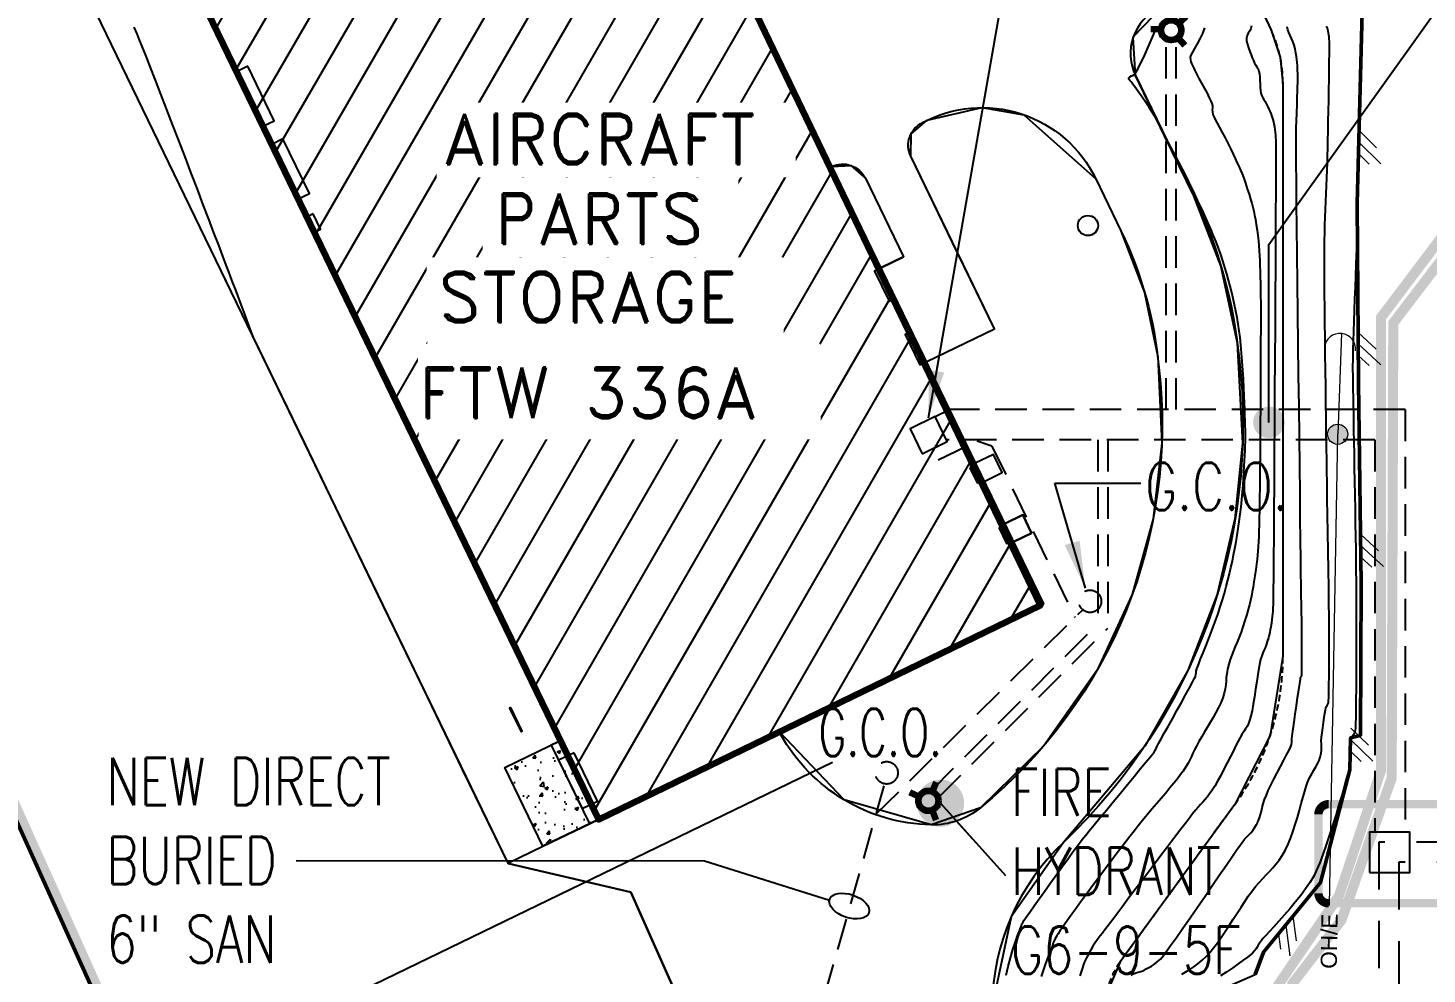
# Model space of a CAD drawing. Header units: inches. Extents: x 27388 to 48883, y 5676 to 18157.
# Drawn here: x 35377 to 38705, y 11739 to 13990 of the extents above; entities that cross this region are included whole.
import ezdxf
from ezdxf.enums import TextEntityAlignment as Align

# ---------------------------------------------------------------- set-up
doc = ezdxf.new("R2010")
doc.units = ezdxf.units.IN
doc.header["$LTSCALE"] = 1200
doc.header["$MEASUREMENT"] = 0
for name, pattern in [('ACAD_ISO09W100', [45, 24, -3, 6, -3, 6, -3]), ('DASHED', [0.75, 0.5, -0.25]), ('DASHED4', [0.1875, 0.125, -0.0625]), ('DASHED8', [0.09375, 0.0625, -0.03125]), ('HIDDEN', [0.375, 0.25, -0.125]), ('HIDDEN1', [0.15625, 0.09375, -0.0625]), ('HWSS', [0.515625, 0.28125, -0.046875, 0.046875, -0.046875, 0.046875, -0.046875])]:
    doc.linetypes.add(name, pattern=pattern)
for name, color, linetype in [('C-3D POLYLINE', 251, 'Continuous'), ('C-CONCRETE', 251, 'Continuous'), ('C-FORCE PROTECTION', 251, 'Continuous'), ('C-LEGEND-NEW', 251, 'Continuous'), ('C-MISC SITE', 251, 'Continuous'), ('C-NEW PVMT', 251, 'Continuous'), ('C-NEW SWALE', 251, 'DASHED'), ('C-PROJECT LIMITS', 52, 'DASHED4'), ('C-ROAD-LINE-EXTN', 251, 'HIDDEN'), ('C-TOPO-MINR-N', 251, 'Continuous'), ('C-UTIL_NIC', 251, 'Continuous'), ('DOY UTIL BOUNDRY', 10, 'ACAD_ISO09W100'), ('MU-DETL-BUBB', 7, 'HWSS'), ('MU-DIR-BURD', 160, 'DASHED8'), ('MU-EXST-MAIN-UTILDR', 251, 'HIDDEN1'), ('MU-EXST-SITE-NOTE', 251, 'Continuous'), ('MU-SHAD', 251, 'Continuous'), ('MU-SITE-NOTES', 11, 'Continuous'), ('Utilidor-Below-E', 51, 'DASHED8'), ('V-STEM-OTLN', 51, 'Continuous')]:
    doc.layers.add(name, color=color, linetype=linetype)
for name, color, linetype, lineweight in [('V-APRN-OTLN', 251, 'Continuous', 50), ('V-BLDG-OTLN', 31, 'Continuous', 90), ('V-POWR-POLE', 251, 'Continuous', 18), ('V-POWR-POLE-GUYS', 251, 'Continuous', 18), ('V-PVMT-ASPH', 251, 'Continuous', 18), ('V-ROAD-ASPH', 251, 'Continuous', 50), ('V-SECD-OVHD', 251, 'Continuous', 18)]:
    doc.layers.add(name, color=color, linetype=linetype, lineweight=lineweight)
doc.styles.add('AR80', font='ARIAL.TTF', dxfattribs={"height": 3.2})
doc.styles.add('ROMAND', font='romand.shx')
doc.styles.add('RomanS', font='romans.shx', dxfattribs={"width": 0.85})
doc.dimstyles.get("Standard").update_dxf_attribs({"dimtxt": 0.09375, "dimasz": 0.09375, "dimexe": 0.0625, "dimexo": 0.0625, "dimgap": 0.03125, "dimtad": 1, "dimdec": 8, "dimzin": 0, "dimdsep": 46, "dimlunit": 4, "dimtxsty": 'RomanS', "dimcen": 0.09, "dimclrd": 254, "dimclre": 254, "dimclrt": 256, "dimadec": 0, "dimazin": 0, "dimtfac": 1, "dimtdec": 8, "dimtofl": 0, "dimtmove": 0, "dimatfit": 3, "dimfxl": 1, "dimtolj": 1, "dimtzin": 0, "dimlwd": -1, "dimlwe": -1, "dimarcsym": 0})
doc.dimstyles.new('X Site Notes', dxfattribs={"dimtxt": 0.09375, "dimasz": 0.09375, "dimexe": 0.0625, "dimexo": 0.0625, "dimgap": 0.03125, "dimtad": 1, "dimdec": 8, "dimzin": 0, "dimdsep": 46, "dimlunit": 4, "dimtxsty": 'RomanS', "dimcen": 0.09, "dimclrd": 253, "dimclre": 253, "dimclrt": 256, "dimadec": 0, "dimazin": 0, "dimtfac": 1, "dimtdec": 8, "dimtofl": 0, "dimtmove": 0, "dimatfit": 3, "dimldrblk": 'DOT', "dimfxl": 1, "dimtolj": 1, "dimtzin": 0, "dimlwd": -1, "dimlwe": -1, "dimarcsym": 0})

# ---------------------------------------------------------------- blocks, each defined once
blk = doc.blocks.new('A$C459D505B')
for points in [[(1011, 1015.6), (1011, -160.4), (3219, -160.4), (3219, -184.4), (3427, -184.4), (3427, 1015.6), (1011, 1015.6)], [(1059, 1015.6), (1059, 999), (1203, 999), (1203, 1015.6)], [(2539, 1015.6), (2539, 999), (2619, 999), (2619, 1015.6), (2539, 1015.6)]]:
    blk.add_lwpolyline(points)
for points in [[(1363, 1015.6), (1363, 999), (1443, 999), (1443, 1015.6)], [(2707, 1015.6), (2707, 999), (2787, 999), (2787, 1015.6)], [(3059, 999), (3099, 999), (3099, 1015.6), (3059, 1015.6)], [(3219, 1015.6), (3219, 999), (3259, 999), (3259, 1015.6)], [(1059, -160.4), (1059, -130.7), (1203, -130.7), (1203, -160.4)], [(1451, -130.7), (1451, -160.4), (1595, -160.4), (1595, -130.7)], [(1643, -130.7), (1643, -160.4), (1787, -160.4), (1787, -130.7)], [(1835, -143.7), (1835, -160.4), (1875, -160.4), (1875, -143.7)], [(3259, -143.7), (3259, -184.4), (3387, -184.4), (3387, -143.7)]]:
    blk.add_lwpolyline(points, close=True)
blk = doc.blocks.new('COE-FH')
for points in [[(0, 0.05), (0, 0.1009)], [(-0.0354, -0.0354), (-0.0714, -0.0714)], [(0.0354, -0.0354), (0.0714, -0.0714)]]:
    blk.add_lwpolyline(points)
blk.add_circle((0, 0), 0.05)
blk = doc.blocks.new('p2')
at = {"color": 0}
for p, q in [((0, 0), (-1.27, -1.362)), ((0.696, 0.002), (-0.319, -1.087)), ((-0.696, -0.002), (-1.312, -0.662))]:
    blk.add_line(p, q, dxfattribs=at)
blk = doc.blocks.new('coe-pp')
blk.add_hatch(color=256).paths.add_polyline_path([(-0.05, 0, 1), (0.05, 0, 1)])
blk.add_circle((0, 0), 0.05)
blk = doc.blocks.new('coe-anchor')
blk.add_arc((-0.0776, 0), 0.0776, 270, 90)
blk = doc.blocks.new('_Dot')
at = {"color": 0, "linetype": 'ByBlock', "lineweight": -2}
blk.add_line((-0.5, 0), (-1, 0), dxfattribs=at)
at = {"color": 0, "linetype": 'ByBlock', "const_width": 0.5}
blk.add_lwpolyline([(-0.25, 0, 1), (0.25, 0, 1)], format="xyb", close=True, dxfattribs=at)

msp = doc.modelspace()

# ---------------------------------------------------------------- hatches: boundary and pattern name
at = {"layer": 'C-CONCRETE'}
h = msp.add_hatch(dxfattribs=at)
h.set_pattern_fill('AR-CONC', color=256, scale=12, style=0)
h.set_pattern_definition([(50, (36594.02, 12163.046), (86.07, -7.53), [9, -99]), (355, (36594.02, 12163.05), (-16.65, 90.263), [7.2, -79.2]), (100.45, (36601.19, 12162.42), (69.42, 82.733), [7.65, -84.137]), (46.184, (36594.02, 12187.05), (128.07, -19.86), [13.5, -148.5]), (96.636, (36604.69, 12185.39), (112.16, 116.894), [11.473, -126.206]), (351.184, (36594.02, 12187.05), (112.16, 116.89), [10.8, -118.8]), (21, (36606.02, 12181.046), (71.63, -48.314), [9, -99]), (326, (36606.02, 12181.05), (29.198, 87.02), [7.2, -79.2]), (71.45, (36611.986, 12177.02), (100.827, 38.704), [7.65, -84.137]), (37.5, (36594.017, 12163.046), (1.459, 39.9473), [0, -78.24, 0, -80.4, 0, -79.5]), (7.5, (36594.017, 12163.046), (31.568, 47.329), [0, -45.84, 0, -76.44, 0, -30.3]), (327.5, (36567.257, 12163.046), (64.0587, -2.7066), [0, -30, 0, -93.6, 0, -124.2]), (317.5, (36555.257, 12163.046), (69.982, 12.013), [0, -39, 0, -62.16, 0, -88.2])])
h.paths.add_polyline_path([(36733.9, 12107.2), (36601.6, 12043.1), (36511, 12230.3), (36643.3, 12294.4)])
at = {"layer": 'MU-SHAD'}
h = msp.add_hatch(dxfattribs=at)
h.set_pattern_fill('ANSI31', color=8, scale=720, angle=15, style=0)
h.paths.add_polyline_path([(35681.2, 14281.8), (36733.9, 12107.2), (37785.7, 12616.7), (36739.7, 14794.2)])

# ---------------------------------------------------------------- linework, layer by layer
at = {"layer": 'C-3D POLYLINE'}
msp.add_lwpolyline([(37513.5, 13195.6), (37675.6, 13274.1)], dxfattribs=at)
at = {"layer": 'C-3D POLYLINE', "ltscale": 0.025}
msp.add_polyline3d([(37042.5, 16747.8, 5419.3), (38334.1, 13984.8, 5412.7), (38355.7, 13920.6, 5412.6), (38362.3, 13857.8, 5412.5), (38362.3, 12495.4, 5409.6), (38331.8, 12306.7, 5409.1), (38247.4, 12142.3, 5408.8), (37975, 11768.2, 5407.6), (37943.8, 11696.4, 5407.6), (37943.8, 11616.9, 5406.8)], dxfattribs=at)
at = {"layer": 'C-3D POLYLINE'}
for points in [[(37015.3, 16234.1, 5432.9), (37208.7, 15834.5, 5436.1), (37402.2, 15434.9, 5439.4), (37595.7, 15035.2, 5445.8), (37789.1, 14635.6, 5445.8), (37982.6, 14236, 5442.5), (38076.7, 14041.6, 5441.6), (38005.4, 13968, 5446.4), (38010.8, 13876.3, 5441.8), (38080, 13733.3, 5442.1), (38149.3, 13590.3, 5442.5), (38214.7, 13422, 5443), (38253, 13240.7, 5443.4), (38265.9, 13001.7, 5444), (38248.1, 12821.7, 5444.4), (38205.6, 12641.7, 5444.9), (38135.8, 12461.7, 5445.4), (38033.5, 12281.7, 5445.8), (37839.8, 12052.5, 5446.4), (37715.6, 11875.1, 5446.2), (37670.8, 11663.3, 5446.8)], [(37164.3, 12315.5, 5449.8), (37792.4, 12619.6, 5451.6), (37721, 12767.2, 5451.6), (37764.2, 12788.1, 5451), (37743.2, 12831.3, 5451), (37700, 12810.4, 5451.6), (37651.2, 12911.2, 5451.6), (37694.4, 12932.1, 5451), (37673.5, 12975.3, 5451), (37630.3, 12954.4, 5451.6), (37513.5, 13195.6, 5451.6), (37405.5, 13418.9, 5451.6), (37288.7, 13660.1, 5451.6), (37068.4, 14115.2, 5451.6), (36739.7, 14794.2, 5451.6), (36108.1, 14488.5, 5451.6)], [(38002.8, 11612.4, 5449.3), (38087.1, 11646.8, 5448.4), (38295.8, 11738.5, 5446.4), (38316.3, 11790.9, 5444.9), (38451.7, 11957.3, 5444.9), (38521.6, 12225.1, 5442.4), (38523, 12301.1, 5441.8), (38546.4, 12306.7, 5444.3), (38547.9, 12668.6, 5444.2), (38541.6, 13146.3, 5444.4), (38538.9, 13572.4, 5441.6), (38550.5, 14027.9, 5442.4), (38545.3, 14273.4, 5440.6)], [(37476.9, 13736.8, 5450.3), (37516.1, 13770.2, 5451), (37646.9, 13800.2, 5448), (37745.4, 13783.5, 5446), (37916.9, 13630.9, 5445), (37976.9, 13506.8, 5445.4), (38033.1, 13360.8, 5445.8), (38064.2, 13207.4, 5446.3), (38074.2, 13001.9, 5446.9), (38053.6, 12821.9, 5447.3), (38003.6, 12641.9, 5447.9), (37920, 12461.9, 5448.6), (37793.3, 12281.9, 5448), (37642.8, 12134.7, 5448.4), (37525.2, 12094.2, 5448.6), (37318.1, 12153.8, 5449), (37164.3, 12315.5, 5449.8)], [(37513.5, 13195.6, 5451.6), (37675.6, 13274.1, 5449), (37576.2, 13479.3, 5449), (37476.9, 13684.5, 5451.6), (37478.1, 13739.2, 5450.3)], [(37288.7, 13660.1, 5451.6), (37334.6, 13662.8, 5451.2), (37368.9, 13632.2, 5450.8), (37459.5, 13445, 5450.8), (37405.5, 13418.9, 5451.6)], [(36519, 12002.4, 5448), (36811, 11933.9, 5450.3), (36966.1, 11585.3, 5452.1), (37121.2, 11236.7, 5453.2)], [(37121.2, 11236.7, 5453.2), (36966.1, 11585.3, 5452.1), (36811, 11933.9, 5450.3), (36519, 12002.3, 5448)]]:
    msp.add_polyline3d(points, dxfattribs=at)
at = {"layer": 'C-CONCRETE', "elevation": 5469.5, "flags": 128}
for points in [[(37405.5, 13418.9), (37459.5, 13445)], [(37694.4, 12932.1), (37673.5, 12975.3), (37630.3, 12954.4), (37651.2, 12911.2), (37694.4, 12932.1)], [(37764.2, 12788.1), (37721, 12767.2), (37700, 12810.4), (37743.2, 12831.3), (37764.2, 12788.1)], [(36733.9, 12107.2), (36601.6, 12043.1), (36511, 12230.3), (36643.3, 12294.4), (36733.9, 12107.2)]]:
    msp.add_lwpolyline(points, dxfattribs=at)
at = {"layer": 'C-CONCRETE', "flags": 128}
msp.add_lwpolyline([(37513.5, 13195.6), (37675.6, 13274.1)], dxfattribs=at)
at = {"layer": 'C-FORCE PROTECTION'}
msp.add_line((37290.7, 12242.1), (35646.5, 11446.1), dxfattribs=at)
at = {"layer": 'C-LEGEND-NEW'}
msp.add_lwpolyline([(38011.3, 13876.6), (38149.8, 13590.5, -0.088923), (38257.8, 13204.2), (38257.8, 13204.2, -0.236426), (37839.8, 12052.5, 0.203783), (37670.8, 11663.3, 0.543587), (37835.1, 11546.8)], format="xyb", dxfattribs=at)
at = {"layer": 'C-MISC SITE'}
msp.add_lwpolyline([(36525.2, 12373.2), (36522.5, 12371.9), (36549.6, 12315.7), (36552.3, 12317), (36525.2, 12373.2)], dxfattribs=at)
at = {"layer": 'C-NEW PVMT'}
for p, q in [((37792.4, 12619.6, 5469.5), (36739.7, 14794.2, 5469.5)), ((36733.9, 12107.2, 5469.5), (37792.4, 12619.6, 5469.5)), ((37165.1, 12315.1, 5469.5), (37164.8, 12315.8, 5469.5))]:
    msp.add_line(p, q, dxfattribs=at)
at = {"layer": 'C-NEW PVMT', "flags": 128}
for points, elevation in [([(35475.6, 14155.6), (36517.9, 12002.6)], 5469.5), ([(36517.9, 12002.6), (36811, 11933.9)], 5448)]:
    msp.add_lwpolyline(points, dxfattribs=dict(at, elevation=elevation))
at = {"layer": 'C-NEW PVMT'}
for points in [[(37675.6, 13274.1), (37476.9, 13684.5, -0.414214), (37504.7, 13764.7), (37504.7, 13764.7, -0.426039), (37916.9, 13630.9), (37976.9, 13506.8, -0.08979), (38067.1, 13181.9), (38067.1, 13181.9, -0.255944), (37642.8, 12134.7, -0.178195), (37525.2, 12094.2, -0.265421), (37167.8, 12308.2, 0.265421)], [(37288.7, 13660.1), (37288.7, 13660.1, -0.414214), (37368.9, 13632.2), (37459.5, 13445)]]:
    msp.add_lwpolyline(points, format="xyb", dxfattribs=at)
at = {"layer": 'C-NEW PVMT', "flags": 128}
msp.add_lwpolyline([(37121.2, 11236.7), (36811, 11933.9)], dxfattribs=at)
at = {"layer": 'C-NEW PVMT'}
msp.add_polyline3d([(35845.1, 13392.3, 5441.4), (35939.3, 13197.9, 5442.2), (36033.4, 13003.5, 5442.8), (36127.5, 12809.1, 5443.8), (36221.6, 12614.7, 5444.8), (36315.7, 12420.2, 5445.6), (36409.8, 12225.8, 5446.3), (36517.9, 12002.6, 5448), (36601.6, 12043.1, 5449.2), (36733.9, 12107.2, 5451.6), (36625.9, 12330.4, 5451.6), (36531.7, 12524.8, 5451.6), (36437.6, 12719.2, 5451.6), (36343.5, 12913.7, 5451.6), (36249.4, 13108.1, 5451.6), (36155.3, 13302.5, 5451.6), (36061.2, 13496.9, 5451.6)], dxfattribs=at)
msp.add_arc((38119.3, 13928.8), 120, 115.8311, 205.8321, dxfattribs=at)
at = {"layer": 'C-NEW SWALE', "ltscale": 0.025}
msp.add_lwpolyline([(37042.5, 16747.8), (38334.1, 13984.8, -0.109754), (38362.3, 13857.8), (38362.3, 12495.4, -0.158637), (38247.4, 12142.3), (37975, 11768.2, 0.136384), (37941.2, 11677.9), (37943.8, 11616.9)], format="xyb", dxfattribs=at)
at = {"layer": 'C-ROAD-LINE-EXTN'}
msp.add_line((35681.2, 14281.8, 5451.6), (36733.9, 12107.2, 5469.5), dxfattribs=at)
at = {"layer": 'C-TOPO-MINR-N'}
for points, elevation in [([(38549.5, 14077), (38549.4, 14075.8), (38549.3, 14072.9), (38549.2, 14067.6), (38548.9, 14059.3), (38548.5, 14048.1), (38548.2, 14037.8), (38548, 14030.3), (38547.9, 14027.4), (38548.2, 14026.6), (38548.2, 14025.9), (38548.2, 14022.6), (38548.1, 14013.5), (38547.8, 13999.6), (38547.6, 13981.7), (38547.2, 13960.8), (38546.9, 13937.9), (38546.5, 13913.9), (38546.1, 13889.8), (38545.7, 13866.5), (38545.4, 13844.9), (38545.1, 13826), (38544.9, 13810.8), (38544.7, 13800.2)], 5442), ([(35628.2, 13991.5), (35635.3, 13976), (35640.6, 13963.3), (35647.9, 13945.4), (35656.9, 13922.7), (35667.4, 13896), (35679.2, 13865.7), (35692, 13832.6), (35705.7, 13797.1), (35720, 13760), (35734.7, 13721.7), (35749.5, 13682.9), (35764.3, 13644.2), (35778.8, 13606.2), (35792.8, 13569.4), (35806.1, 13534.6), (35818.4, 13502.2), (35829.6, 13472.9), (35839.3, 13447.3), (35847.4, 13425.9), (35853.7, 13409.5), (35857.8, 13398.5), (35863.5, 13383.6), (35869.2, 13368.4), (35875, 13353.1), (35880.7, 13338), (35886.3, 13323.1), (35891.6, 13308.9), (35896.7, 13295.4), (35901.4, 13282.9), (35905.6, 13271.6), (35909.3, 13261.7), (35912.4, 13253.5)], 5442), ([(37704, 11736.3), (37708.5, 11757.2), (37714, 11777.9), (37719.9, 11797.6), (37725.9, 11815.7), (37731.3, 11831.4), (37735.9, 11843.8), (37739.1, 11852.1), (37740.4, 11855.7), (37741.4, 11858.6), (37742.4, 11860.8), (37743.8, 11863.5), (37746.1, 11866.9), (37751.7, 11874.9), (37760, 11886.6), (37770.4, 11901.2), (37782.2, 11917.9), (37794.9, 11935.7), (37807.9, 11953.9), (37820.5, 11971.6), (37832.1, 11987.9), (37842.2, 12001.9), (37850.1, 12012.9), (37855.2, 12020), (37860.7, 12027.5), (37865.3, 12033.7), (37869.3, 12039.1), (37873.2, 12044.3), (37877.4, 12049.7), (37882.1, 12055.8), (37887.8, 12063.1), (37892.9, 12069.4), (37901.5, 12079.9), (37913, 12093.9), (37926.8, 12110.5), (37942.2, 12129.2), (37958.6, 12149.1), (37975.5, 12169.5), (37992.3, 12189.8), (38008.3, 12209.2), (38022.9, 12227), (38035.6, 12242.4), (38045.7, 12254.7), (38052.6, 12263.2), (38055.7, 12267.3), (38058.5, 12271.8), (38060.4, 12275.6), (38062.3, 12279.5), (38064.7, 12284.3), (38067.3, 12289), (38072.6, 12298.5), (38080, 12311.9), (38089.1, 12328.3), (38099.2, 12346.6), (38109.9, 12365.9), (38120.5, 12385.2), (38130.6, 12403.5), (38139.5, 12419.8), (38146.7, 12433.2), (38151.7, 12442.7), (38153.9, 12447.3), (38155.2, 12452.1), (38155.7, 12456), (38156.1, 12459.9), (38157.1, 12464.9), (38158.6, 12469.1), (38161.8, 12477.3), (38166.4, 12488.8), (38172.1, 12503.1), (38178.6, 12519.5), (38185.6, 12537.5), (38192.9, 12556.4), (38200.1, 12575.7), (38207, 12594.7), (38213.2, 12613), (38218.4, 12629.8), (38223, 12645.5), (38227.2, 12660.9), (38231.2, 12676.2), (38235, 12691.3), (38238.5, 12706.3), (38241.8, 12721.4), (38244.9, 12736.5), (38247.9, 12751.8), (38250.7, 12767.3), (38253.4, 12783), (38256, 12799.2), (38258.4, 12815.9), (38260.6, 12833), (38262.6, 12850.5), (38264.3, 12868), (38265.9, 12885.3), (38267.3, 12902.1), (38268.4, 12918.3), (38269.5, 12933.6), (38270.3, 12947.7), (38271, 12960.5), (38271.6, 12971.7), (38272.2, 12984.7), (38272.6, 12995.7), (38272.8, 13005.3), (38272.9, 13014.4), (38272.9, 13023.4), (38272.8, 13033), (38272.5, 13044), (38272.1, 13057), (38271.8, 13068), (38271.3, 13081.8), (38270.7, 13097.8), (38269.9, 13115.7), (38269, 13134.9), (38268, 13155.1), (38266.8, 13175.7), (38265.4, 13196.3), (38263.8, 13216.4), (38262.1, 13235.6), (38260.2, 13253.4), (38258.1, 13269.4), (38255.6, 13285.4), (38253, 13301), (38250.2, 13316.2), (38247.2, 13331.2), (38244, 13346), (38240.6, 13360.7), (38236.9, 13375.5), (38233, 13390.2), (38228.7, 13405.1), (38224.2, 13420.3), (38219.3, 13435.7), (38214.1, 13451.1), (38208.7, 13466.2), (38203.1, 13481), (38197.3, 13495.5), (38191.3, 13509.8), (38185.1, 13524), (38178.8, 13538.1), (38172.4, 13552.2), (38165.9, 13566.2), (38159.3, 13580.3), (38152.7, 13594.5), (38145.8, 13609.1), (38138.4, 13624.1), (38130.8, 13639.2), (38123.1, 13654.2), (38115.5, 13668.8), (38108.2, 13682.8), (38101.2, 13695.9), (38094.9, 13707.8), (38089.3, 13718.3), (38084.7, 13727), (38081.2, 13733.8), (38077.1, 13741.9), (38073.8, 13748.8), (38070.9, 13754.8), (38068.1, 13760.5), (38065.1, 13766.5), (38061.5, 13773.1), (38056.9, 13781), (38051.3, 13789.8), (38044.1, 13800.7), (38035.8, 13812.8), (38027.3, 13825), (38019.1, 13836.6), (38012, 13846.5), (38006.7, 13854), (38003.8, 13858.1), (38000.8, 13861.9), (37997.9, 13864.9), (37995.9, 13867.8), (37995.6, 13871), (37997.7, 13873.7), (38001.6, 13875.6), (38006.3, 13877.6), (38010.5, 13881), (38013, 13885.1), (38017.5, 13893.5), (38023.7, 13905.5), (38030.9, 13920.3), (38038.7, 13937.1), (38046.7, 13955.1), (38054.3, 13973.5), (38061, 13991.6)], 5442), ([(38175.9, 13990.2), (38170.8, 13976.5), (38164.8, 13963.6), (38158.3, 13951.8), (38152.1, 13941.3), (38146.9, 13932.3), (38143.2, 13925.2), (38141.7, 13920.3), (38142, 13914.2), (38143.1, 13909.4), (38144.9, 13904.9), (38147.2, 13900.1), (38149.9, 13894.2), (38152.5, 13888.7), (38156.8, 13880.3), (38162.4, 13869.9), (38168.8, 13858.2), (38175.3, 13846), (38181.6, 13834.3), (38187, 13823.9), (38191, 13815.6), (38193.2, 13810.2), (38194.3, 13804.3), (38194.4, 13799.5), (38194.2, 13794.9), (38194.3, 13790), (38195.4, 13784.2), (38197.5, 13779), (38201, 13771.9), (38205.7, 13763.1), (38211.3, 13752.8), (38217.6, 13741.2), (38224.4, 13728.7), (38231.2, 13715.4), (38237.9, 13701.5), (38243.4, 13689.9), (38248.3, 13679.5), (38252.8, 13670), (38257, 13660.9), (38261, 13651.8), (38264.9, 13642.4), (38268.9, 13632.1), (38273, 13620.5), (38277.4, 13607.3), (38281.7, 13594.1), (38285.2, 13582.7), (38288.1, 13572.6), (38290.6, 13563.2), (38292.7, 13553.9), (38294.6, 13544.4), (38296.5, 13534), (38298.4, 13522.2), (38300.5, 13508.6), (38302.2, 13495.7), (38303.7, 13483.4), (38304.9, 13471.6), (38305.8, 13460), (38306.5, 13448.4), (38307.1, 13436.5), (38307.5, 13424.2), (38307.9, 13411.3), (38308.3, 13397.5), (38308.8, 13382.5), (38309, 13371.6), (38309.1, 13354.8), (38309.2, 13332.8), (38309.2, 13306.2), (38309.2, 13275.7), (38309.1, 13241.9), (38309, 13205.6), (38308.8, 13167.3), (38308.6, 13127.7), (38308.4, 13087.5), (38308.2, 13047.4), (38307.9, 13007.9), (38307.6, 12969.7), (38307.3, 12933.6), (38306.9, 12900.1), (38306.6, 12869.9), (38306.2, 12843.6), (38305.9, 12822), (38305.5, 12805.7), (38305.2, 12795.3), (38304.5, 12780.5), (38303.9, 12767.7), (38303.3, 12756.3), (38302.6, 12745.9), (38301.7, 12735.7), (38300.7, 12725.3), (38299.3, 12714), (38297.6, 12701.3), (38295.4, 12686.7), (38293.1, 12672), (38291, 12659.4), (38289, 12648.1), (38287, 12637.8), (38284.8, 12627.8), (38282.3, 12617.6), (38279.4, 12606.6), (38275.9, 12594.3), (38271.7, 12580), (38267.1, 12565.4), (38262.4, 12552.3), (38257.7, 12540.3), (38253.1, 12529.1), (38248.6, 12518.6), (38244.3, 12508.3), (38240.2, 12498), (38236.4, 12487.4), (38233.1, 12476.2), (38230.2, 12464.1), (38228.5, 12453.7), (38227.5, 12444.4), (38226.9, 12435.7), (38226.1, 12427), (38224.8, 12417.8), (38222.5, 12407.7), (38218.9, 12396), (38214.4, 12384.6), (38208.9, 12372.9), (38202.7, 12361.1), (38195.9, 12349.2), (38188.8, 12337.4), (38181.7, 12325.7), (38174.8, 12314.2), (38168.2, 12303.1), (38162.2, 12292.5), (38156.6, 12281.7), (38152, 12272.5), (38148.2, 12264.3), (38144.6, 12256.6), (38140.8, 12249), (38136.6, 12241.1), (38131.4, 12232.3), (38124.9, 12222.1), (38118.8, 12213.6), (38111.4, 12203.9), (38102.9, 12193.3), (38093.4, 12181.9), (38083.2, 12169.8), (38072.4, 12157.2), (38061.3, 12144.3), (38050.1, 12131.1), (38039, 12117.8), (38028.1, 12104.6), (38017.6, 12091.6), (38008, 12079.4), (37997.9, 12066.4), (37987.4, 12052.7), (37976.6, 12038.6), (37965.7, 12024.3), (37954.8, 12009.9), (37944.1, 11995.6), (37933.6, 11981.6), (37923.5, 11968.1), (37914, 11955.3), (37905.1, 11943.3), (37897, 11932.3), (37887.7, 11919.6), (37878.4, 11906.9), (37869.2, 11894.3), (37860.3, 11882), (37851.9, 11870.4), (37844.2, 11859.6), (37837.4, 11850), (37831.7, 11841.7), (37827.3, 11835.1), (37824.4, 11830.3), (37820.7, 11823.6), (37817.9, 11818.2), (37815.7, 11813.1), (37813.6, 11807.4), (37811.3, 11800.2), (37809.1, 11794.4), (37805.6, 11785.8), (37801.1, 11774.8), (37796.2, 11762), (37791.5, 11747.9), (37787.4, 11733.1)], 5430), ([(38287.1, 13995.2), (38286, 13988.3), (38283.2, 13982.8), (38279.7, 13977.7), (38276.7, 13972.2), (38275.3, 13965.1), (38275.8, 13958.6), (38277.5, 13950.8), (38280, 13942.5), (38283.1, 13933.9), (38286.3, 13925.7), (38289.3, 13918.4), (38291.8, 13912.4), (38294.7, 13906.3), (38297.6, 13901.6), (38300.4, 13897.4), (38302.9, 13892.6), (38305.2, 13886.3), (38306.4, 13880.3), (38307.1, 13872.9), (38307.4, 13864.7), (38307.6, 13856.3), (38307.9, 13848.1), (38308.6, 13840.7), (38309.7, 13834.6), (38312, 13828.3), (38314.4, 13823.5), (38317, 13819.3), (38319.9, 13814.6), (38323.1, 13808.6), (38326.1, 13802.2), (38328.6, 13796.9), (38330.9, 13791.7), (38333.1, 13786), (38335.6, 13778.9), (38337.8, 13771.8), (38339.4, 13766.1), (38340.6, 13760.9), (38341.7, 13755.1), (38342.8, 13747.8), (38343.7, 13741.2), (38344.3, 13735.2), (38344.7, 13729.3), (38345, 13723.1), (38345.2, 13716.2), (38345.4, 13708.1), (38345.5, 13698.7), (38345.4, 13676.7), (38345.3, 13643.2), (38345.1, 13599.7), (38344.8, 13547.5), (38344.5, 13487.9), (38344.2, 13422.3), (38343.8, 13351.9), (38343.3, 13278.2), (38342.9, 13202.5), (38342.4, 13126.1), (38342, 13050.4), (38341.5, 12976.6), (38341, 12906.2), (38340.6, 12840.4), (38340.2, 12780.7), (38339.8, 12728.3), (38339.5, 12684.6), (38339.2, 12650.9), (38339, 12628.5), (38338.8, 12618.9), (38338.4, 12610), (38338, 12602.8), (38337.6, 12596.4), (38336.9, 12590.1), (38336, 12582.9), (38334.7, 12574.2), (38333.4, 12565.4), (38332.1, 12558.3), (38330.8, 12552), (38329.4, 12545.8), (38327.5, 12538.8), (38325, 12530.2), (38322.2, 12521.8), (38319.5, 12515), (38316.9, 12509), (38314.3, 12503), (38311.7, 12496.1), (38309.1, 12487.5), (38307.3, 12479.3), (38305.1, 12467.2), (38302.7, 12452), (38300, 12434.8), (38297.2, 12416.6), (38294.3, 12398.3), (38291.5, 12381), (38288.7, 12365.6), (38286.1, 12353.2), (38283.8, 12344.7), (38280.2, 12335.6), (38276.7, 12328.4), (38273, 12322.2), (38269, 12316.1), (38264.7, 12309.3), (38259.7, 12300.6), (38255.8, 12293.1), (38250.5, 12282.8), (38244.3, 12270.4), (38237.2, 12256.4), (38229.7, 12241.6), (38221.9, 12226.5), (38214.2, 12211.9), (38206.8, 12198.4), (38200, 12186.5), (38194.1, 12177), (38187.7, 12167.9), (38182, 12160.3), (38176.7, 12153.9), (38171.6, 12148.1), (38166.3, 12142.3), (38160.7, 12136.1), (38154.5, 12128.9), (38147.4, 12120.2), (38141.4, 12112.5), (38131.9, 12100.1), (38119.4, 12083.7), (38104.5, 12064.1), (38087.7, 12042), (38069.6, 12018.1), (38050.8, 11993.2), (38031.7, 11968), (38013, 11943.2), (37995.1, 11919.6), (37978.7, 11897.9), (37964.4, 11878.7), (37952.5, 11863), (37943.8, 11851.4), (37938.7, 11844.5), (37932.7, 11836.5), (37927.5, 11829.9), (37922.9, 11824), (37918.6, 11818.4), (37914.4, 11812.4), (37909.9, 11805.5), (37904.9, 11797.1), (37900.2, 11788.5), (37896.3, 11781.3), (37893.1, 11774.8), (37890.4, 11768.5), (37887.8, 11761.8), (37885.1, 11754), (37882.2, 11744.7), (37878.8, 11734.9)], 5418), ([(38122, 11739.1), (38131.1, 11744.2), (38140.4, 11749.9), (38149.9, 11756.4), (38159.7, 11763.7), (38169.8, 11772.1), (38180.2, 11781.9), (38188.4, 11790.7), (38197.1, 11801.2), (38206.1, 11813.3), (38215.4, 11826.4), (38224.8, 11840.4), (38234.3, 11855), (38243.8, 11869.7), (38253.2, 11884.3), (38262.4, 11898.6), (38271.3, 11912.1), (38279.8, 11924.5), (38287.9, 11935.7), (38297, 11947.2), (38305.8, 11957.4), (38314.2, 11966.6), (38322.4, 11975.1), (38330.2, 11983.3), (38337.9, 11991.7), (38345.4, 12000.5), (38352.8, 12010.1), (38360.2, 12021), (38367.5, 12033.5), (38374, 12046.7), (38380.2, 12061.7), (38386, 12077.8), (38391.5, 12094.7), (38396.6, 12111.9), (38401.4, 12128.9), (38405.9, 12145.2), (38410, 12160.5), (38413.9, 12174.1), (38417.5, 12185.6), (38420.7, 12194.6), (38425.7, 12205.7), (38430.8, 12215.4), (38435.8, 12223.9), (38440.5, 12231.9), (38444.7, 12239.5), (38448.3, 12247.2), (38451.1, 12255.5), (38453, 12264.5), (38453.8, 12272.1), (38453.8, 12278.9), (38453.6, 12285.9), (38453.5, 12293.7), (38454.2, 12303.1), (38455.3, 12313.3), (38456.8, 12325), (38458.5, 12337.4), (38460.2, 12349.2), (38461.8, 12359.7), (38463.2, 12367.7), (38464.3, 12372.2), (38465.8, 12375.7), (38467.6, 12378.3), (38469.3, 12380.9), (38470.6, 12384.4), (38470.9, 12388.5), (38471.2, 12397.5), (38471.5, 12410.7), (38471.6, 12427.2), (38471.8, 12446.6), (38471.9, 12467.9), (38472, 12490.5), (38472, 12513.7), (38472, 12536.7), (38472, 12558.8), (38471.9, 12579.4), (38471.9, 12597.7), (38471.7, 12613.1), (38471.6, 12630.3), (38471.3, 12649), (38471, 12669), (38470.7, 12690), (38470.3, 12711.6), (38469.9, 12733.6), (38469.5, 12755.9), (38469.1, 12777.9), (38468.7, 12799.6), (38468.3, 12820.6), (38468, 12840.7), (38467.7, 12859.6), (38467.4, 12877), (38467.2, 12891.2), (38467, 12910.4), (38466.6, 12934), (38466.3, 12961.4), (38465.8, 12992.1), (38465.4, 13025.6), (38464.9, 13061.2), (38464.4, 13098.4), (38463.9, 13136.7), (38463.4, 13175.4), (38462.9, 13214.1), (38462.4, 13252.2), (38462, 13289), (38461.6, 13324.2), (38461.3, 13357), (38461, 13387), (38460.8, 13413.6), (38460.7, 13436.2), (38460.7, 13454.3), (38460.7, 13467.3), (38461, 13484.6), (38461.5, 13502.5), (38462, 13520.7), (38462.7, 13539.3), (38463.4, 13558), (38464.2, 13576.8), (38465, 13595.6), (38465.8, 13614.4), (38466.6, 13632.9), (38467.3, 13651.1), (38467.9, 13669), (38468.4, 13686.4), (38468.8, 13702.8), (38469.2, 13722.3), (38469.6, 13744.3), (38470.1, 13768), (38470.5, 13792.9), (38471, 13818.2), (38471.4, 13843.3), (38471.8, 13867.5), (38472.1, 13890.2), (38472.4, 13910.7), (38472.6, 13928.4), (38472.7, 13942.5), (38472.7, 13952.4), (38472.7, 13957.5), (38472.4, 13963.6), (38472.1, 13968.4), (38471.6, 13972.7), (38470.8, 13977.5), (38469.6, 13983.3), (38467.8, 13989.2), (38465.7, 13994)], 5430), ([(38299.6, 12095), (38300.5, 12096.5), (38302, 12099.7), (38304.1, 12104.3), (38306.4, 12110.5), (38308.7, 12118.4), (38310.9, 12126.6), (38313, 12135.1), (38315.5, 12144.3), (38318.7, 12154.2), (38322.8, 12165.1), (38327.4, 12175.5), (38333.6, 12188.3), (38340.8, 12202.7), (38348.5, 12217.8), (38356.5, 12233.1), (38364.1, 12247.7), (38371, 12260.9), (38376.6, 12272), (38380.6, 12280.3), (38382.5, 12284.9), (38383.6, 12290.4), (38383.7, 12294.9), (38383.6, 12299.4), (38383.9, 12305.2), (38384.6, 12311.2), (38386.3, 12322.9), (38388.5, 12338.8), (38391.2, 12357.5), (38394.1, 12377.4), (38397, 12397.1), (38399.7, 12415.2), (38402, 12430.1), (38403.6, 12440.4), (38404.3, 12444.7), (38405.2, 12446.5), (38406.1, 12447.9), (38406.9, 12449.7), (38407.1, 12452.5), (38407.3, 12458.9), (38407.4, 12468.2), (38407.4, 12479.9), (38407.5, 12493.2), (38407.5, 12507.7), (38407.5, 12522.6), (38407.4, 12537.5), (38407.3, 12550.1), (38407.2, 12562), (38407, 12573.6), (38406.8, 12585.2), (38406.6, 12597), (38406.3, 12609.3), (38406.1, 12622.5), (38405.8, 12636.8), (38405.6, 12652.5), (38405.4, 12665.9), (38405.1, 12690.9), (38404.7, 12726.5), (38404.1, 12771.2), (38403.5, 12823.9), (38402.8, 12883.4), (38402, 12948.3), (38401.2, 13017.5), (38400.4, 13089.6), (38399.5, 13163.5), (38398.6, 13237.9), (38397.8, 13311.5), (38397, 13383.2), (38396.2, 13451.5), (38395.5, 13515.5), (38394.8, 13573.6), (38394.3, 13624.8), (38393.8, 13667.7), (38393.5, 13701.2), (38393.3, 13724), (38393.3, 13734.7), (38393.5, 13746.6), (38393.8, 13756.5), (38394.2, 13765.1), (38394.6, 13773.4), (38395, 13782), (38395.4, 13791.9), (38395.7, 13803.8), (38396.1, 13815.3), (38396.4, 13826.9), (38396.8, 13838.3), (38397.1, 13849.5), (38397.4, 13860.3), (38397.5, 13870.6), (38397.4, 13880.3), (38397.1, 13889.2), (38396.6, 13899.3), (38396.1, 13907.6), (38395.5, 13914.9), (38394.6, 13922.1), (38393.2, 13930.2), (38391, 13940.1), (38388.5, 13949.1), (38385.6, 13957.2), (38382.4, 13964.8), (38379.3, 13971.9), (38376.5, 13978.8), (38374.2, 13985.6), (38372.6, 13992.5)], 5418), ([(38539.2, 13516.9), (38539.2, 13515.1), (38539, 13511), (38538.7, 13503.5), (38538.3, 13491.1), (38537.6, 13472.3), (38536.7, 13450.4), (38535.8, 13426.1), (38534.9, 13400.1), (38533.8, 13373), (38532.8, 13345.6), (38531.9, 13318.4), (38530.9, 13292.3), (38530.1, 13267.7), (38529.4, 13245.6), (38528.8, 13226.4), (38528.4, 13210.9), (38528.2, 13199.8), (38528, 13186.3), (38528, 13174.8), (38528.1, 13164.6), (38528.2, 13155.2), (38528.4, 13146), (38528.6, 13136.6), (38528.8, 13126.4), (38529.1, 13114.8), (38529.3, 13101.4), (38529.4, 13091), (38529.7, 13075.5), (38530, 13055.7), (38530.4, 13032), (38530.9, 13005.2), (38531.4, 12975.8), (38532, 12944.5), (38532.6, 12911.8), (38533.1, 12878.3), (38533.7, 12844.8), (38534.2, 12811.7), (38534.8, 12779.7), (38535.2, 12749.5), (38535.6, 12721.5), (38535.9, 12696.5), (38536.2, 12675.1), (38536.3, 12657.8), (38536.4, 12638.8), (38536.4, 12616.2), (38536.5, 12590.7), (38536.5, 12563.1), (38536.4, 12534), (38536.4, 12504.2), (38536.3, 12474.4), (38536.2, 12445.2), (38536, 12417.4), (38535.8, 12391.7), (38535.6, 12368.7), (38535.3, 12349.3), (38535, 12334.1), (38534.7, 12323.8), (38534.3, 12319.1), (38532.1, 12313), (38529.1, 12307.5), (38526.5, 12303.5), (38525.3, 12301.7), (38525.1, 12300.6), (38525.1, 12299.4), (38524.8, 12296.8), (38524.3, 12291.2), (38523.8, 12284.9), (38523.3, 12280.2), (38523, 12276.8), (38522.8, 12274.1), (38522.5, 12270.7), (38522.2, 12266), (38521.6, 12257.4), (38520.9, 12247), (38520.3, 12236.9), (38519.8, 12229.2), (38519.6, 12226), (38519.2, 12225.1), (38518.7, 12224.2), (38517.9, 12221.3), (38515.6, 12213.1), (38512.1, 12200.4), (38507.5, 12183.9), (38501.9, 12164.3), (38495.5, 12142.5), (38488.5, 12119), (38481, 12094.7), (38473.2, 12070.3), (38465.3, 12046.5), (38457.4, 12024), (38449.7, 12003.7), (38442.3, 11986.1), (38435.4, 11972.1), (38426.7, 11957.6), (38416.2, 11942.2), (38404.4, 11926.3), (38391.6, 11910.4), (38378.4, 11894.6), (38365.2, 11879.3), (38352.5, 11865), (38340.6, 11851.9), (38330, 11840.4), (38321.2, 11830.8), (38314.7, 11823.6), (38310.8, 11818.9), (38306.6, 11813), (38303.6, 11808), (38300.9, 11803.4), (38298.2, 11798.9), (38294.7, 11794.3), (38289.9, 11789.2), (38285.3, 11785.1), (38277.7, 11779.3), (38267.8, 11772), (38256, 11763.5), (38242.8, 11754.3), (38228.6, 11744.7), (38213.8, 11734.9)], 5442), ([(38001.4, 11735.8), (38006.9, 11740), (38012.3, 11742.2), (38017.9, 11743.5), (38024, 11745.1), (38030.9, 11748), (38037.1, 11751.3), (38043.4, 11754.6), (38049.8, 11758.3), (38056.4, 11762.7), (38063.3, 11768), (38070.5, 11774.6), (38075.4, 11780.4), (38083.7, 11791.5), (38095, 11807.2), (38108.7, 11826.5), (38124.3, 11848.7), (38141.1, 11873), (38158.8, 11898.6), (38176.8, 11924.7), (38194.5, 11950.4), (38211.3, 11974.9), (38226.9, 11997.6), (38240.5, 12017.4), (38251.8, 12033.7), (38260.1, 12045.6), (38265, 12052.4), (38270.9, 12059.8), (38276.3, 12065.6), (38281.2, 12070.7), (38285.8, 12075.5), (38290.3, 12080.7), (38294.9, 12087), (38299.6, 12095)], 5418)]:
    msp.add_lwpolyline(points, dxfattribs=dict(at, elevation=elevation))
at = {"layer": 'C-UTIL_NIC'}
msp.add_circle((37898.3, 13519.7), 24, dxfattribs=at)
at = {"layer": 'DOY UTIL BOUNDRY', "ltscale": 0.01, "const_width": 24, "flags": 128}
msp.add_lwpolyline([(39134.6, 9427.4), (38867.1, 10035.8), (38867.1, 10308.2), (38639.2, 10308.2), (38639.2, 11506.6), (39116.7, 11506.6), (39116.7, 13933.5), (38624.7, 13287.9), (38620.8, 12205), (38501.4, 11867.6), (38385.3, 11717.2), (38457.3, 11496.2), (38426.1, 11203), (38367, 10258.6), (38416.5, 10128.3), (38735.8, 9558.6), (39134.6, 9427.4)], close=True, dxfattribs=at)
at = {"layer": 'MU-DETL-BUBB', "const_width": 20, "flags": 128}
msp.add_lwpolyline([(38470.7, 12143.2), (38749.3, 12143.2, -0.414214), (38773.3, 12119.2), (38773.3, 11931.6, -0.414214), (38749.3, 11907.6), (38470.7, 11907.6, -0.414214), (38446.7, 11931.6), (38446.7, 12119.2, -0.414214)], format="xyb", close=True, dxfattribs=at)
at = {"layer": 'MU-DIR-BURD'}
for p, q in [((37542.2, 12962.2), (37634.7, 13006.9)), ((37669.9, 12994.7), (37634.7, 13006.9)), ((37669.9, 12994.7), (37867.2, 12587.5)), ((37394.8, 12120), (37885.8, 12605.9)), ((37149.9, 11256.5), (37413.8, 12187))]:
    msp.add_line(p, q, dxfattribs=at)
for centre in [(37903.3, 12626), (37419.4, 12217.9)]:
    msp.add_circle(centre, 26.7, dxfattribs=at)
at = {"layer": 'MU-EXST-MAIN-UTILDR'}
for p, q in [((43292.4, 12053.1), (38590.1, 12053.1)), ((38590.1, 12053.1), (38590.1, 10207.3)), ((38638.1, 12005.1), (38638.1, 10221.9)), ((43340.4, 12005.1), (38638.1, 12005.1))]:
    msp.add_line(p, q, dxfattribs=at)
at = {"layer": 'MU-SITE-NOTES', "color": 254}
msp.add_lwpolyline([(37283.3, 11914.1), (36986.3, 12007.5), (36014.9, 12008.4)], dxfattribs=at)
msp.add_ellipse((37330.6, 11900.9), major_axis=(46.7, -16.2), ratio=0.558313, dxfattribs=at)
at = {"layer": 'Utilidor-Below-E'}
for p, q in [((38084.2, 13081.8), (38084.2, 13963.9)), ((38108.2, 13081.8), (38108.2, 13963.9)), ((37534.7, 13065.2, 5451.6), (37569, 13081.8, 5451.6)), ((38652.7, 13081.8, 5451.6), (37569, 13081.8, 5451.6)), ((38652.7, 13081.8, 5451.6), (38652.7, 12076.9, 5451.6)), ((38580.7, 13009.8, 5451.6), (37561.5, 13009.8, 5451.6)), ((37921.7, 13009.8), (37921.7, 12572.1)), ((37945.7, 13009.8), (37945.7, 12562.2)), ((38580.7, 13009.8, 5451.6), (38580.7, 12076.9, 5451.6)), ((37525.8, 12176.2), (37921.7, 12572.1)), ((37542.8, 12159.2), (37945.7, 12562.2))]:
    msp.add_line(p, q, dxfattribs=at)
at = {"layer": 'Utilidor-Below-E', "linetype": 'Continuous', "elevation": 5451.6}
msp.add_lwpolyline([(35681.2, 14281.8), (36739.7, 14794.2), (37792.4, 12619.6), (36733.9, 12107.2), (35681.2, 14281.8)], dxfattribs=at)
at = {"layer": 'V-APRN-OTLN'}
msp.add_lwpolyline([(35794.5, 11117.1), (35565.8, 11623.9), (35467, 11843.4), (35196.1, 12441.2), (34924.4, 13045.7), (34652.3, 13644.4), (34408.8, 14179.3), (34408.5, 14244.1), (34409.1, 14841), (34411.1, 15444.3), (34410.7, 16043.5), (34411.4, 16226.6)], dxfattribs=at)
at = {"layer": 'V-BLDG-OTLN', "elevation": 5451.6}
msp.add_lwpolyline([(35681.2, 14281.8), (36733.9, 12107.2), (37785.7, 12616.7), (36739.7, 14794.2)], close=True, dxfattribs=at)
at = {"layer": 'V-POWR-POLE-GUYS'}
msp.add_line((38501.7, 13262.9), (38492.4, 13023.3), dxfattribs=at)
at = {"layer": 'V-ROAD-ASPH'}
msp.add_lwpolyline([(38295.8, 11738.5), (38316.3, 11790.9), (38451.8, 11957.4), (38521.7, 12225.2), (38523.1, 12301.2), (38546.5, 12306.7), (38547.9, 12668.6), (38541.7, 13146.3), (38538.9, 13572.5), (38550.6, 14027.9), (38545.3, 14273.4), (38773.5, 14292.3)], dxfattribs=at)
at = {"layer": 'V-SECD-OVHD'}
msp.add_line((38472.8, 11901.9), (38492.4, 13023.3), dxfattribs=at)
at = {"layer": 'V-STEM-OTLN', "elevation": 5451.6}
for points in [[(37504, 12977), (37563.4, 13005.8), (37534.7, 13065.2), (37475.3, 13036.4)], [(38567.9, 11980.9), (38663.9, 11980.9), (38663.9, 12076.9), (38567.9, 12076.9)]]:
    msp.add_lwpolyline(points, close=True, dxfattribs=at)

# ---------------------------------------------------------------- block references
at = {"layer": 'C-NEW PVMT', "rotation": 295.8315737708177}
msp.add_blockref('A$C459D505B', (35385, 15261.6, 5469.5), dxfattribs=at)
at = {"layer": 'V-BLDG-OTLN', "zscale": 480}
for p, xscale, yscale, rotation in [((38096.2, 13984.7), 479.9999999988736, 480.0000000000002, 86.99020285017498), ((37518.8, 12151.3), 479.9999999988694, 480.0000000000009, 201.3274696209656)]:
    msp.add_blockref('COE-FH', p, dxfattribs=dict(at, xscale=xscale, yscale=yscale, rotation=rotation))
at = {"layer": 'V-POWR-POLE', "xscale": 480, "yscale": 480, "zscale": 12}
msp.add_blockref('coe-pp', (38492.4, 13023.3), dxfattribs=at)
at = {"layer": 'V-POWR-POLE-GUYS', "xscale": 480.0000000001318, "yscale": 479.9999999944121, "zscale": 12, "rotation": 84.16447801039429}
msp.add_blockref('coe-anchor', (38501.7, 13262.9), dxfattribs=at)
at = {"layer": 'V-PVMT-ASPH', "yscale": 39.37007873877883, "zscale": 39.37007874015748}
for p, xscale, rotation in [((38542.6, 13718.2), 39.37007873975696, 88.53410883424101), ((38541.1, 13238.2), 39.37007873933033, 90.37320167036583), ((38546.8, 12758.3), 39.37007874181446, 90.75117587850953), ((38523, 12296.8), 39.37007873830666, 88.94077674412102), ((38368.7, 11855.3), 39.37007873870014, 50.86109341703602)]:
    msp.add_blockref('p2', p, dxfattribs=dict(at, xscale=xscale, rotation=rotation))

# ---------------------------------------------------------------- texts
at = {"layer": 'MU-SITE-NOTES', "char_height": 112.5, "attachment_point": 1, "style": 'RomanS'}
for s, insert, width in [('{\\W0.75;G.C.O.}', (38034.3, 12955.6), 817.5), ('{\\W0.65;G.C.O.}', (37257.1, 12370.2), 817.5), ('{\\W0.75;NEW DIRECT\\PBURIED\\P6" SAN}', (35563.4, 12253.4), 853.336), ('{\\W0.75;FIRE\\PHYDRANT\\PG6-9-5F}', (37715.4, 12227.7), 853.336)]:
    msp.add_mtext(s, dxfattribs=dict(at, insert=insert, width=width))
at = {"layer": 'V-SECD-OVHD', "style": 'AR80'}
msp.add_text('OH/E', height=38.4, rotation=88.9991, dxfattribs=at).set_placement((38471.3, 11817.4), align=Align.MIDDLE)

# ---------------------------------------------------------------- leaders
at = {"layer": 'MU-EXST-SITE-NOTE'}
msp.add_leader([(36236, 9650.2), (34693.3, 11182.2), (34693.3, 11824.1), (34477.8, 11824.1)], dimstyle='X Site Notes', override={"dimscale": 1200, "dimasz": 0.0625, "dimgap": 0.03125, "dimtad": 0, "dimclrd": 251}, dxfattribs=at)
at = {"layer": 'MU-SITE-NOTES'}
for points, dimstyle, override in [([(37518.6, 13062.5), (38016.4, 15892.9), (38225.1, 15892.9)], 'Standard', {"dimscale": 600, "dimasz": 0.1875, "dimgap": 0.03125, "dimfxl": 0.75}), ([(38328.8, 13051.6), (38328.8, 13474.3), (39207.2, 14705.2), (39673, 14705.2)], 'X Site Notes', {"dimscale": 1200, "dimasz": 0.0625, "dimgap": 0.03125, "dimtad": 0, "dimclrd": 254}), ([(37892.1, 12656.9), (37819.4, 12906.9), (38024.2, 12906.9)], 'Standard', {"dimscale": 600, "dimasz": 0.1875, "dimgap": 0.03125, "dimfxl": 0.75}), ([(37547.6, 12145.8), (37701.9, 11973.7)], 'X Site Notes', {"dimscale": 1200, "dimgap": 0.03125, "dimtad": 0, "dimclrd": 254})]:
    msp.add_leader(points, dimstyle=dimstyle, override=override, dxfattribs=at)

# ---------------------------------------------------------------- next in the draw order: wipeouts: each hides what was drawn before it
at = {"color": 242}
msp.add_wipeout([(36348.6, 13634.4), (37202.6, 13634.4), (37202.6, 13812.2), (36348.6, 13812.2)], dxfattribs=at).dxf.layer = 'MU-SITE-NOTES'

# ---------------------------------------------------------------- next in the draw order: texts
at = {"layer": 'MU-SITE-NOTES', "color": 242, "style": 'ROMAND'}
msp.add_text('AIRCRAFT', height=120, dxfattribs=at).set_placement((36363.7, 13665.7))

# ---------------------------------------------------------------- next in the draw order: wipeouts: each hides what was drawn before it
at = {"color": 242}
msp.add_wipeout([(36458.3, 13445), (37066.8, 13445), (37066.8, 13633.8), (36458.3, 13633.8)], dxfattribs=at).dxf.layer = 'MU-SITE-NOTES'

# ---------------------------------------------------------------- next in the draw order: texts
at = {"layer": 'MU-SITE-NOTES', "color": 242, "style": 'ROMAND'}
msp.add_text('PARTS', height=120, dxfattribs=at).set_placement((36485.7, 13476.2))

# ---------------------------------------------------------------- next in the draw order: wipeouts: each hides what was drawn before it
at = {"color": 242}
msp.add_wipeout([(36326.7, 13238.1), (37174.6, 13238.1), (37173, 13444.3), (36325.1, 13444.3)], dxfattribs=at).dxf.layer = 'MU-SITE-NOTES'

# ---------------------------------------------------------------- next in the draw order: texts
at = {"layer": 'MU-SITE-NOTES', "color": 242, "style": 'ROMAND'}
msp.add_text('STORAGE', height=120, dxfattribs=at).set_placement((36351.9, 13289.9))

# ---------------------------------------------------------------- next in the draw order: wipeouts: each hides what was drawn before it
at = {"color": 242}
msp.add_wipeout([(36306, 13011.6), (37263.1, 13011.6), (37261.5, 13238.4), (36304.4, 13238.4)], dxfattribs=at).dxf.layer = 'MU-SITE-NOTES'

# ---------------------------------------------------------------- next in the draw order: linework, layer by layer
at = {"layer": 'C-PROJECT LIMITS', "const_width": 24, "flags": 128}
msp.add_lwpolyline([(37106, 10362.7), (37634.8, 9279.8), (37846.5, 8907.7), (38042, 8748.2), (38139.1, 8785), (38668.8, 8978), (39052, 9110.8), (39151.4, 9389.1), (38719.7, 9530.3), (38456.3, 9991.5, -0.044182), (38337.1, 10251.2), (38393, 11200.7), (38409.1, 11316.4), (38424.8, 11487), (38352.3, 11715.2), (38495.3, 11925.1), (38595.7, 12223.8), (38595.7, 13301.3), (39032.3, 13879.6), (39140.8, 14023.3), (39249.2, 14167), (38042.9, 15077.6), (37103.6, 17036.8), (34388.9, 15722.6), (34388.9, 15460.1), (34425.1, 15422.5), (34425.1, 14244.4), (34425.1, 14185.9), (35732.7, 11282.5), (35557.9, 11203.8), (35228.2, 11046.8), (34628.3, 10762.7), (34148.4, 10534.3), (34028.4, 10479.5), (33429.1, 10194.6), (33021.7, 10003.5), (32020.8, 9547.7), (32513.2, 8513), (35329.5, 9833.4)], format="xyb", dxfattribs=at)

# ---------------------------------------------------------------- next in the draw order: texts
at = {"layer": 'MU-SITE-NOTES', "color": 242, "style": 'ROMAND'}
msp.add_text('FTW 336A', height=120, dxfattribs=at).set_placement((36304.9, 13061.8))

doc.saveas('drawing.dxf')
